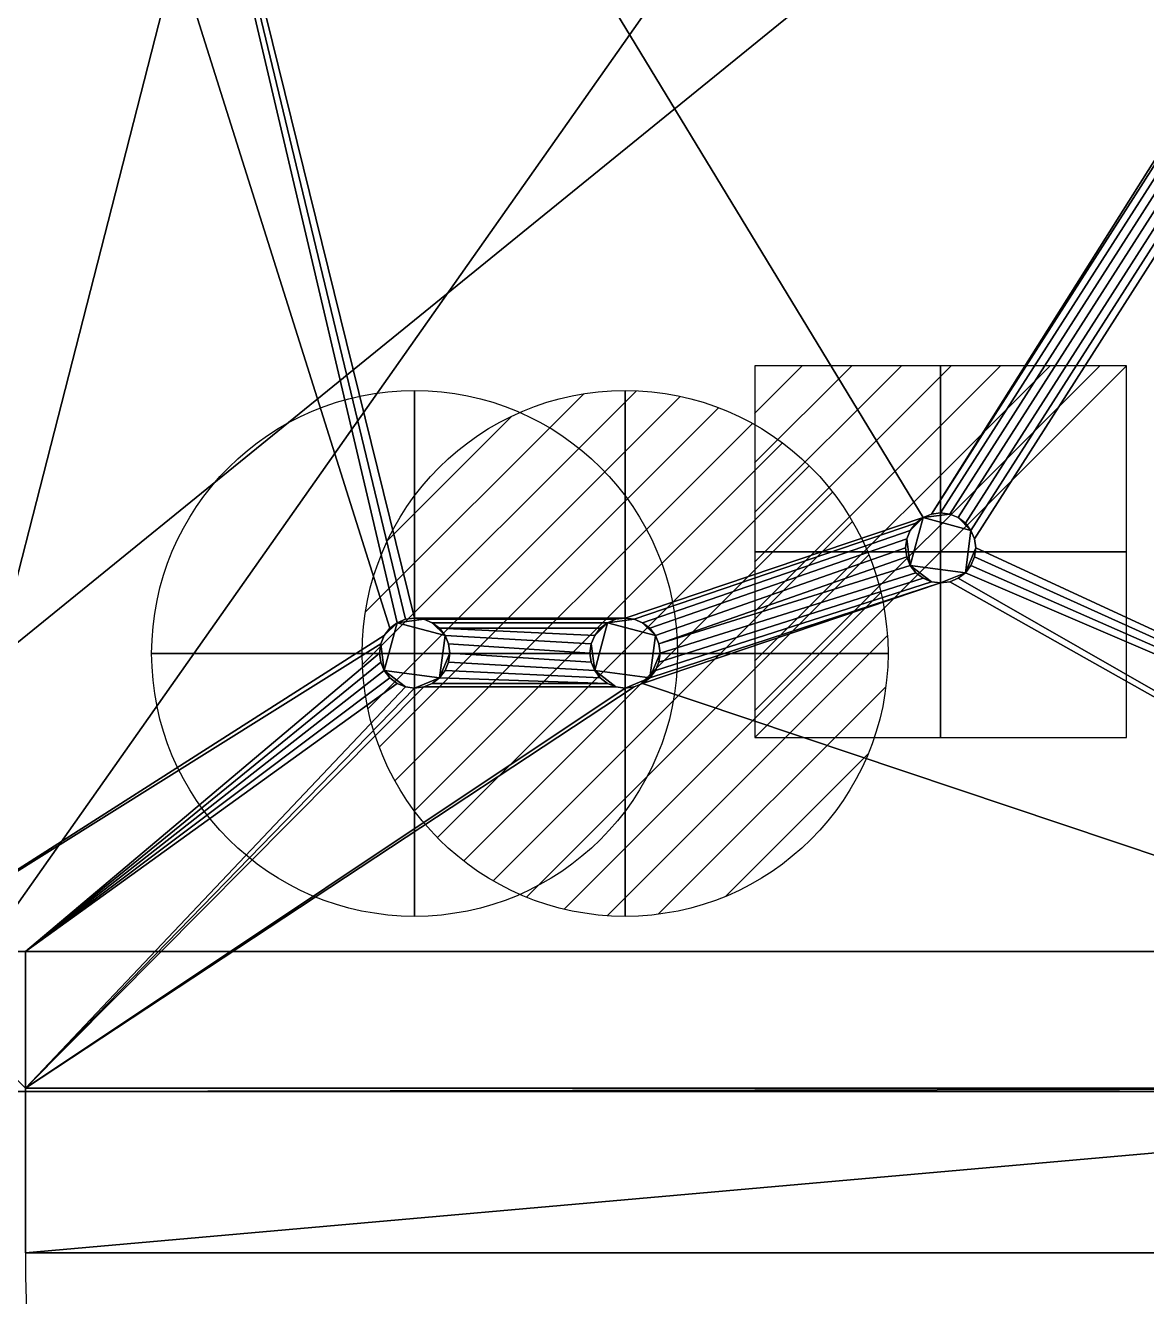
# Model space of a CAD drawing. Header units: millimetres. Extents: x -1 to 1380, y -879 to 366.
# Drawn here: x 340 to 659.7, y -371 to -8.4 of the extents above; entities that cross this region are included whole.
import ezdxf

# ---------------------------------------------------------------- set-up
doc = ezdxf.new("R2010")
doc.units = ezdxf.units.MM
doc.linetypes.add('NASCOSTA', pattern=[0.381, 0.254, -0.127])
for name, color, linetype in [('IQ_200_2D', 1, 'Continuous'), ('IQ_200_3D', 1, 'Continuous'), ('IQ_204_2D', 7, 'Continuous'), ('IQ_204_3D', 7, 'Continuous')]:
    doc.layers.add(name, color=color, linetype=linetype)
for name, color, linetype, lineweight in [('IQ_CON_COLDWATER_INT', 7, 'Continuous', 25), ('IQ_CON_ELECTRICITY_INT', 7, 'Continuous', 25), ('IQ_CON_HOTWATER_INT', 7, 'Continuous', 25)]:
    doc.layers.add(name, color=color, linetype=linetype, lineweight=lineweight)

# ---------------------------------------------------------------- blocks, each defined once
blk = doc.blocks.new('*X2')
at = {"color": 0}
for p, q in [((286.774344, 2204.447934), (296.618251, 2214.291842)), ((286.774344, 2205.862148), (295.204037, 2214.291842)), ((286.774344, 2207.276361), (293.789824, 2214.291842)), ((286.774344, 2208.690575), (292.37561, 2214.291842)), ((286.774344, 2210.104788), (290.961397, 2214.291842)), ((286.774344, 2211.519002), (289.547183, 2214.291842)), ((286.774344, 2212.933216), (288.13297, 2214.291842))]:
    blk.add_line(p, q, dxfattribs=at)
blk = doc.blocks.new('electricity')
for p, q in [((2.121, 2.121), (-2.121, 2.121)), ((-2.121, 2.121), (-2.121, -2.121)), ((-2.121, -2.121), (2.121, 2.121)), ((2.121, -2.121), (2.121, 2.121)), ((-2.121, -2.121), (2.121, -2.121))]:
    blk.add_line(p, q)
at = {"extrusion": (-1, 0, 0)}
for p, q in [((0, -2.121, 2.121), (0, 2.121, 2.121)), ((0, 2.121, -2.121), (0, -2.121, -2.121)), ((0, 2.121, 2.121), (0, 2.121, -2.121)), ((0, 2.121, -2.121), (0, -2.121, 2.121)), ((0, -2.121, -2.121), (0, -2.121, 2.121))]:
    blk.add_line(p, q, dxfattribs=at)
at = {"extrusion": (0, -1, 0)}
for p, q in [((2.121, 0, 2.121), (-2.121, 0, 2.121)), ((-2.121, 0, -2.121), (2.121, 0, -2.121)), ((-2.121, 0, 2.121), (-2.121, 0, -2.121)), ((-2.121, 0, -2.121), (2.121, 0, 2.121)), ((2.121, 0, -2.121), (2.121, 0, 2.121))]:
    blk.add_line(p, q, dxfattribs=at)
at = {"xscale": 0.4000000000000909, "yscale": 0.4000000000000909, "zscale": 0.4000000000000909}
blk.add_blockref('*X2', (-116.831, -883.595), dxfattribs=at)
at = {"extrusion": (-1, 0, 0), "xscale": 0.3999999999999773, "yscale": 0.3999999999999773, "zscale": 0.3999999999999773}
blk.add_blockref('*X2', (-116.831, -883.595), dxfattribs=at)
at = {"extrusion": (0, -1, 0), "xscale": 0.4000000000000909, "yscale": 0.4000000000000909, "zscale": 0.4000000000000909}
blk.add_blockref('*X2', (-116.831, -883.595), dxfattribs=at)
blk = doc.blocks.new('coldwater')
blk.add_circle((0, 0), 3)
at = {"extrusion": (-1, 0, 0)}
blk.add_circle((0, 0), 3, dxfattribs=at)
at = {"extrusion": (0, -1, 0)}
blk.add_circle((0, 0), 3, dxfattribs=at)
blk = doc.blocks.new('*X6')
at = {"color": 0}
for p, q in [((134.076, 2208.727), (141.893, 2216.545)), ((134.162, 2210.227), (140.393, 2216.459)), ((134.237, 2207.474), (143.147, 2216.384)), ((134.56, 2206.383), (144.238, 2216.061)), ((134.798, 2212.278), (138.342, 2215.822)), ((135.008, 2205.417), (145.203, 2215.612)), ((135.564, 2204.558), (146.062, 2215.057)), ((136.217, 2203.797), (146.823, 2214.403)), ((136.965, 2203.131), (147.489, 2213.655)), ((137.81, 2202.562), (148.059, 2212.811)), ((138.76, 2202.097), (148.523, 2211.861)), ((139.832, 2201.755), (148.865, 2210.788)), ((141.06, 2201.569), (149.052, 2209.561)), ((142.517, 2201.612), (149.009, 2208.104)), ((144.444, 2202.124), (148.496, 2206.177))]:
    blk.add_line(p, q, dxfattribs=at)
blk = doc.blocks.new('hotwater')
blk.add_line((3, 0), (3, 0))
blk.add_circle((0, 0), 3)
at = {"extrusion": (-1, 0, 0)}
blk.add_circle((0, 0), 3, dxfattribs=at)
at = {"extrusion": (0, -1, 0)}
blk.add_circle((0, 0), 3, dxfattribs=at)
at = {"xscale": 0.4000000000000909, "yscale": 0.4000000000000909, "zscale": 0.4000000000000909}
blk.add_blockref('*X6', (-56.628, -883.621), dxfattribs=at)
at = {"extrusion": (-1, 0, 0), "xscale": 0.3999999999999773, "yscale": 0.3999999999999773, "zscale": 0.3999999999999773}
blk.add_blockref('*X6', (-56.628, -883.621), dxfattribs=at)
at = {"extrusion": (0, -1, 0), "xscale": 0.4000000000000909, "yscale": 0.4000000000000909, "zscale": 0.4000000000000909}
blk.add_blockref('*X6', (-56.628, -883.621), dxfattribs=at)

msp = doc.modelspace()

# ---------------------------------------------------------------- linework, layer by layer
at = {"layer": 'IQ_200_2D'}
for p, q in [((900, -312.5), (300, -312.5)), ((340, -358.5), (860, -358.5))]:
    msp.add_line(p, q, dxfattribs=at)
at = {"layer": 'IQ_204_2D', "linetype": 'NASCOSTA', "ltscale": 100}
msp.add_arc((860, -358.5), 520, 180, 0, dxfattribs=at)

# ---------------------------------------------------------------- block references
at = {"layer": 'IQ_CON_COLDWATER_INT', "xscale": 25, "yscale": 25, "zscale": 25}
msp.add_blockref('coldwater', (451, -187.5), dxfattribs=at)
at = {"layer": 'IQ_CON_ELECTRICITY_INT', "xscale": 25, "yscale": 25, "zscale": 25}
msp.add_blockref('electricity', (601, -158.5), dxfattribs=at)
at = {"layer": 'IQ_CON_HOTWATER_INT', "xscale": 25, "yscale": 25, "zscale": 25}
msp.add_blockref('hotwater', (511, -187.5), dxfattribs=at)

# ---------------------------------------------------------------- meshes
at = {"layer": 'IQ_200_3D'}
mesh = msp.add_polyface(dxfattribs=at)
corners = [(300, 312.5, 1450), (300, -312.5, 1450), (900, -312.5, 1450), (900, 312.5, 1450), (740, 312.5, 1450), (686, 366.5, 1450), (514, 366.5, 1450), (460, 312.5, 1450)]
mesh.append_faces([[corners[k] for k in face] for face in [(4, 1, 2, 3), (1, 7, 0), (7, 5, 6)]], dxfattribs={"vtx0": -1})
mesh.append_faces([[corners[k] for k in face] for face in [(4, 5, 7, 1)]], dxfattribs={"vtx1": -1, "vtx2": -1, "vtx3": -1})
mesh = msp.add_polyface(dxfattribs=at)
corners = [(900, 312.5, 725), (900, -312.5, 725), (860, -312.5, 725), (860, -358.5, 725), (340, -358.5, 725), (340, -312.5, 725), (300, -312.5, 725), (300, 312.5, 725), (460, 312.5, 725), (514, 366.5, 725), (686, 366.5, 725), (740, 312.5, 725), (301, -272.5, 725), (340, -272.5, 725), (340, -311.5, 725), (860, -311.5, 725), (860, -272.5, 725), (899, -272.5, 725), (899, 272.5, 725), (860, 272.5, 725), (860, 311.5, 725), (340, 311.5, 725), (340, 272.5, 725), (301, 272.5, 725)]
mesh.append_faces([[corners[k] for k in face] for face in [(11, 8, 9, 10)]], dxfattribs={"vtx0": -1})
mesh.append_faces([[corners[k] for k in face] for face in [(23, 7, 21, 22), (20, 0, 18, 19)]], dxfattribs={"vtx0": -1, "vtx1": -1})
mesh.append_faces([[corners[k] for k in face] for face in [(6, 12, 14, 5)]], dxfattribs={"vtx0": -1, "vtx1": -1, "vtx2": -1})
mesh.append_faces([[corners[k] for k in face] for face in [(20, 8, 11, 0)]], dxfattribs={"vtx0": -1, "vtx1": -1, "vtx3": -1})
mesh.append_faces([[corners[k] for k in face] for face in [(7, 23, 12, 6), (8, 20, 21, 7)]], dxfattribs={"vtx0": -1, "vtx2": -1})
mesh.append_faces([[corners[k] for k in face] for face in [(2, 4, 5, 15)]], dxfattribs={"vtx0": -1, "vtx2": -1, "vtx3": -1})
mesh.append_faces([[corners[k] for k in face] for face in [(13, 14, 12)]], dxfattribs={"vtx1": -1})
mesh.append_faces([[corners[k] for k in face] for face in [(14, 15, 5)]], dxfattribs={"vtx1": -1, "vtx2": -1})
mesh.append_faces([[corners[k] for k in face] for face in [(1, 2, 15, 17)]], dxfattribs={"vtx1": -1, "vtx2": -1, "vtx3": -1})
mesh.append_faces([[corners[k] for k in face] for face in [(17, 18, 0, 1)]], dxfattribs={"vtx1": -1, "vtx3": -1})
mesh.append_faces([[corners[k] for k in face] for face in [(15, 16, 17), (2, 3, 4)]], dxfattribs={"vtx2": -1})
mesh = msp.add_polyface(dxfattribs=at)
corners = [(301, -272.5, 201.37), (301, 272.5, 201.37), (340, 272.5, 201.37), (340, 311.5, 201.37), (860, 311.5, 201.37), (860, 272.5, 201.37), (899, 272.5, 201.37), (899, -272.5, 201.37), (860, -272.5, 201.37), (860, -311.5, 201.37), (340, -311.5, 201.37), (340, -272.5, 201.37), (441, -187.4, 201.37), (441.34, -189.99, 201.37), (442.34, -192.4, 201.37), (443.93, -194.47, 201.37), (446, -196.06, 201.37), (448.41, -197.06, 201.37), (451, -197.4, 201.37), (453.59, -197.06, 201.37), (456, -196.06, 201.37), (458.07, -194.47, 201.37), (459.66, -192.4, 201.37), (460.66, -189.99, 201.37), (461, -187.4, 201.37), (460.66, -184.81, 201.37), (459.66, -182.4, 201.37), (458.07, -180.33, 201.37), (456, -178.74, 201.37), (453.59, -177.74, 201.37), (451, -177.4, 201.37), (448.41, -177.74, 201.37), (446, -178.74, 201.37), (443.93, -180.33, 201.37), (442.34, -182.4, 201.37), (441.34, -184.81, 201.37), (501, -187.4, 201.37), (501.34, -189.99, 201.37), (502.34, -192.4, 201.37), (503.93, -194.47, 201.37), (506, -196.06, 201.37), (508.41, -197.06, 201.37), (511, -197.4, 201.37), (513.59, -197.06, 201.37), (516, -196.06, 201.37), (518.07, -194.47, 201.37), (519.66, -192.4, 201.37), (520.66, -189.99, 201.37), (521, -187.4, 201.37), (520.66, -184.81, 201.37), (519.66, -182.4, 201.37), (518.07, -180.33, 201.37), (516, -178.74, 201.37), (513.59, -177.74, 201.37), (511, -177.4, 201.37), (508.41, -177.74, 201.37), (506, -178.74, 201.37), (503.93, -180.33, 201.37), (502.34, -182.4, 201.37), (501.34, -184.81, 201.37), (591, -157.4, 201.37), (591.34, -159.99, 201.37), (592.34, -162.4, 201.37), (593.93, -164.47, 201.37), (596, -166.06, 201.37), (598.41, -167.06, 201.37), (601, -167.4, 201.37), (603.59, -167.06, 201.37), (606, -166.06, 201.37), (608.07, -164.47, 201.37), (609.66, -162.4, 201.37), (610.66, -159.99, 201.37), (611, -157.4, 201.37), (610.66, -154.81, 201.37), (609.66, -152.4, 201.37), (608.07, -150.33, 201.37), (606, -148.74, 201.37), (603.59, -147.74, 201.37), (601, -147.4, 201.37), (598.41, -147.74, 201.37), (596, -148.74, 201.37), (593.93, -150.33, 201.37), (592.34, -152.4, 201.37), (591.34, -154.81, 201.37), (747.9, 89.5, 201.37), (748.24, 86.91, 201.37), (749.24, 84.5, 201.37), (750.83, 82.43, 201.37), (752.9, 80.84, 201.37), (755.31, 79.84, 201.37), (757.9, 79.5, 201.37), (760.49, 79.84, 201.37), (762.9, 80.84, 201.37), (764.97, 82.43, 201.37), (766.56, 84.5, 201.37), (767.56, 86.91, 201.37), (767.9, 89.5, 201.37), (767.56, 92.09, 201.37), (766.56, 94.5, 201.37), (764.97, 96.57, 201.37), (762.9, 98.16, 201.37), (760.49, 99.16, 201.37), (757.9, 99.5, 201.37), (755.31, 99.16, 201.37), (752.9, 98.16, 201.37), (750.83, 96.57, 201.37), (749.24, 94.5, 201.37), (748.24, 92.09, 201.37)]
mesh.append_faces([[corners[k] for k in face] for face in [(70, 8, 69), (71, 8, 70), (62, 49, 61), (102, 5, 101), (95, 7, 94), (85, 79, 84), (92, 8, 91), (21, 40, 20), (14, 11, 13), (58, 27, 57), (35, 0, 34)]], dxfattribs={"vtx0": -1, "vtx1": -1})
mesh.append_faces([[corners[k] for k in face] for face in [(80, 2, 84, 79)]], dxfattribs={"vtx0": -1, "vtx1": -1, "vtx2": -1})
mesh.append_faces([[corners[k] for k in face] for face in [(80, 54, 30, 2)]], dxfattribs={"vtx0": -1, "vtx1": -1, "vtx2": -1, "vtx3": -1})
mesh.append_faces([[corners[k] for k in face] for face in [(50, 60, 61, 49), (52, 82, 83, 51), (54, 80, 81, 53), (51, 83, 60, 50), (104, 4, 5, 103), (6, 97, 98), (2, 107, 84), (53, 81, 82, 52), (20, 40, 41, 19), (11, 16, 17, 10), (28, 56, 57, 27), (29, 55, 56, 28), (2, 30, 31)]], dxfattribs={"vtx0": -1, "vtx2": -1})
mesh.append_faces([[corners[k] for k in face] for face in [(44, 66, 67, 9), (8, 72, 73, 91)]], dxfattribs={"vtx0": -1, "vtx2": -1, "vtx3": -1})
mesh.append_faces([[corners[k] for k in face] for face in [(67, 68, 9), (71, 72, 8), (96, 97, 6), (93, 94, 7), (100, 101, 5), (99, 100, 5), (102, 103, 5), (106, 107, 2), (42, 43, 10), (44, 45, 66), (18, 19, 10), (17, 18, 10), (15, 16, 11), (14, 15, 11), (12, 13, 11), (31, 32, 2)]], dxfattribs={"vtx1": -1, "vtx2": -1})
mesh.append_faces([[corners[k] for k in face] for face in [(41, 42, 10, 19)]], dxfattribs={"vtx1": -1, "vtx2": -1, "vtx3": -1})
mesh.append_faces([[corners[k] for k in face] for face in [(8, 9, 68, 69), (7, 8, 92, 93), (74, 75, 89, 90), (73, 74, 90, 91), (75, 76, 88, 89), (65, 66, 45, 46), (64, 65, 46, 47), (62, 63, 48, 49), (63, 64, 47, 48), (78, 79, 85, 86), (77, 78, 86, 87), (76, 77, 87, 88), (95, 96, 6, 7), (5, 6, 98, 99), (104, 105, 3, 4), (105, 106, 2, 3), (43, 44, 9, 10), (39, 40, 21, 22), (38, 39, 22, 23), (37, 38, 23, 24), (36, 37, 24, 25), (35, 12, 11, 0), (59, 36, 25, 26), (58, 59, 26, 27), (54, 55, 29, 30), (32, 33, 1, 2), (33, 34, 0, 1)]], dxfattribs={"vtx1": -1, "vtx3": -1})
mesh = msp.add_polyface(dxfattribs=at)
corners = [(300, -272.5, 850), (900, -272.5, 850), (900, 272.5, 850), (300, 272.5, 850), (300, 215, 850), (2.98, 215, 850), (2.98, -215, 850), (300, -215, 850)]
mesh.append_faces([[corners[k] for k in face] for face in [(1, 2, 7, 0), (6, 7, 4, 5)]], dxfattribs={"vtx1": -1})
mesh.append_faces([[corners[k] for k in face] for face in [(2, 3, 4, 7)]], dxfattribs={"vtx2": -1, "vtx3": -1})
mesh = msp.add_polyface(dxfattribs=at)
corners = [(300, -272.5, 1370), (300, 272.5, 1370), (900, 272.5, 1370), (900, -272.5, 1370)]
mesh.append_faces([[corners[k] for k in face] for face in [(0, 1, 2, 3)]])
mesh = msp.add_polyface(dxfattribs=at)
corners = [(900, -272.5, 850), (300, -272.5, 850), (300, -272.5, 910), (300, -272.5, 1370), (900, -272.5, 1370)]
mesh.append_faces([[corners[k] for k in face] for face in [(4, 0, 2, 3)]], dxfattribs={"vtx1": -1})
mesh.append_faces([[corners[k] for k in face] for face in [(0, 1, 2)]], dxfattribs={"vtx2": -1})
mesh = msp.add_polyface(dxfattribs=at)
corners = [(340, -272.5, 201.37), (340, -272.5, 725), (301, -272.5, 725), (301, -272.5, 201.37)]
mesh.append_faces([[corners[k] for k in face] for face in [(0, 1, 2, 3)]])
mesh = msp.add_polyface(dxfattribs=at)
corners = [(340, -311.5, 201.37), (340, -311.5, 725), (340, -272.5, 725), (340, -272.5, 201.37)]
mesh.append_faces([[corners[k] for k in face] for face in [(0, 1, 2, 3)]])
mesh = msp.add_polyface(dxfattribs=at)
corners = [(860, -311.5, 201.37), (860, -311.5, 725), (340, -311.5, 725), (340, -311.5, 201.37)]
mesh.append_faces([[corners[k] for k in face] for face in [(0, 1, 2, 3)]])
mesh = msp.add_polyface(dxfattribs=at)
corners = [(900, -312.5, 1450), (300, -312.5, 1450), (300, -312.5, 725), (340, -312.5, 725), (340, -312.5, 1410), (860, -312.5, 1410), (860, -312.5, 1345.39), (875, -312.5, 1345.39), (875, -312.5, 1265.39), (860, -312.5, 1265.39), (860, -312.5, 869.61), (875, -312.5, 869.61), (875, -312.5, 789.61), (860, -312.5, 789.61), (860, -312.5, 725), (900, -312.5, 725), (331.62, -312.5, 1095.39), (331.62, -312.5, 1020.39), (309.48, -312.5, 1020.39), (309.48, -312.5, 1095.39)]
mesh.append_faces([[corners[k] for k in face] for face in [(7, 0, 5, 6)]], dxfattribs={"vtx0": -1, "vtx1": -1})
mesh.append_faces([[corners[k] for k in face] for face in [(4, 1, 19, 16)]], dxfattribs={"vtx0": -1, "vtx1": -1, "vtx3": -1})
mesh.append_faces([[corners[k] for k in face] for face in [(1, 4, 5, 0), (19, 1, 2, 18), (0, 7, 8, 15), (3, 17, 18, 2)]], dxfattribs={"vtx0": -1, "vtx2": -1})
mesh.append_faces([[corners[k] for k in face] for face in [(14, 15, 12, 13)]], dxfattribs={"vtx1": -1})
mesh.append_faces([[corners[k] for k in face] for face in [(11, 12, 15, 8)]], dxfattribs={"vtx1": -1, "vtx2": -1, "vtx3": -1})
mesh.append_faces([[corners[k] for k in face] for face in [(3, 4, 16, 17)]], dxfattribs={"vtx1": -1, "vtx3": -1})
mesh.append_faces([[corners[k] for k in face] for face in [(8, 9, 10, 11)]], dxfattribs={"vtx3": -1})
mesh = msp.add_polyface(dxfattribs=at)
corners = [(340, -358.5, 1410), (860, -358.5, 1410), (860, -312.5, 1410), (340, -312.5, 1410)]
mesh.append_faces([[corners[k] for k in face] for face in [(0, 1, 2, 3)]])
mesh = msp.add_polyface(dxfattribs=at)
corners = [(340, -312.5, 1410), (340, -312.5, 725), (340, -358.5, 725), (340, -358.5, 1410)]
mesh.append_faces([[corners[k] for k in face] for face in [(0, 1, 2, 3)]])
mesh = msp.add_polyface(dxfattribs=at)
corners = [(340, -358.5, 1410), (340, -358.5, 725), (860, -358.5, 725), (860, -358.5, 1410)]
mesh.append_faces([[corners[k] for k in face] for face in [(0, 1, 2, 3)]])
at = {"layer": 'IQ_204_3D'}
mesh = msp.add_polyface(dxfattribs=at)
corners = [(591, -157.4, 173.9), (591.34, -154.81, 173.9), (592.34, -152.4, 173.9), (593.93, -150.33, 173.9), (596, -148.74, 173.9), (598.41, -147.74, 173.9), (601, -147.4, 173.9), (603.59, -147.74, 173.9), (606, -148.74, 173.9), (608.07, -150.33, 173.9), (609.66, -152.4, 173.9), (610.66, -154.81, 173.9), (611, -157.4, 173.9), (610.66, -159.99, 173.9), (609.66, -162.4, 173.9), (608.07, -164.47, 173.9), (606, -166.06, 173.9), (603.59, -167.06, 173.9), (601, -167.4, 173.9), (598.41, -167.06, 173.9), (596, -166.06, 173.9), (593.93, -164.47, 173.9), (592.34, -162.4, 173.9), (591.34, -159.99, 173.9)]
mesh.append_faces([[corners[k] for k in face] for face in [(10, 8, 9), (4, 2, 3), (15, 12, 13, 14)]], dxfattribs={"vtx0": -1})
mesh.append_faces([[corners[k] for k in face] for face in [(4, 10, 15, 22)]], dxfattribs={"vtx0": -1, "vtx1": -1, "vtx2": -1, "vtx3": -1})
mesh.append_faces([[corners[k] for k in face] for face in [(22, 1, 2, 4)]], dxfattribs={"vtx0": -1, "vtx2": -1, "vtx3": -1})
mesh.append_faces([[corners[k] for k in face] for face in [(7, 8, 10, 4), (18, 19, 22, 15)]], dxfattribs={"vtx1": -1, "vtx2": -1, "vtx3": -1})
mesh.append_faces([[corners[k] for k in face] for face in [(5, 6, 7, 4), (23, 0, 1, 22), (20, 21, 22, 19)]], dxfattribs={"vtx2": -1})
mesh.append_faces([[corners[k] for k in face] for face in [(10, 11, 12, 15)]], dxfattribs={"vtx2": -1, "vtx3": -1})
mesh.append_faces([[corners[k] for k in face] for face in [(15, 16, 17, 18)]], dxfattribs={"vtx3": -1})
mesh = msp.add_polyface(dxfattribs=at)
corners = [(611, -157.4, 173.9), (610.66, -154.81, 173.9), (609.66, -152.4, 173.9), (608.07, -150.33, 173.9), (606, -148.74, 173.9), (603.59, -147.74, 173.9), (601, -147.4, 173.9), (598.41, -147.74, 173.9), (596, -148.74, 173.9), (593.93, -150.33, 173.9), (592.34, -152.4, 173.9), (591.34, -154.81, 173.9), (591, -157.4, 173.9), (591, -157.4, 201.37), (591.34, -154.81, 201.37), (592.34, -152.4, 201.37), (593.93, -150.33, 201.37), (596, -148.74, 201.37), (598.41, -147.74, 201.37), (601, -147.4, 201.37), (603.59, -147.74, 201.37), (606, -148.74, 201.37), (608.07, -150.33, 201.37), (609.66, -152.4, 201.37), (610.66, -154.81, 201.37), (611, -157.4, 201.37)]
mesh.append_faces([[corners[k] for k in face] for face in [(0, 1, 24, 25), (13, 14, 11, 12)]], dxfattribs={"vtx1": -1})
mesh.append_faces([[corners[k] for k in face] for face in [(1, 2, 23, 24), (3, 4, 21, 22), (2, 3, 22, 23), (4, 5, 20, 21), (19, 20, 5, 6), (6, 7, 18, 19), (7, 8, 17, 18), (9, 10, 15, 16), (8, 9, 16, 17), (10, 11, 14, 15)]], dxfattribs={"vtx1": -1, "vtx3": -1})
mesh = msp.add_polyface(dxfattribs=at)
corners = [(591, -157.4, 173.9), (591.34, -159.99, 173.9), (592.34, -162.4, 173.9), (593.93, -164.47, 173.9), (596, -166.06, 173.9), (598.41, -167.06, 173.9), (601, -167.4, 173.9), (603.59, -167.06, 173.9), (606, -166.06, 173.9), (608.07, -164.47, 173.9), (609.66, -162.4, 173.9), (610.66, -159.99, 173.9), (611, -157.4, 173.9), (611, -157.4, 201.37), (610.66, -159.99, 201.37), (609.66, -162.4, 201.37), (608.07, -164.47, 201.37), (606, -166.06, 201.37), (603.59, -167.06, 201.37), (601, -167.4, 201.37), (598.41, -167.06, 201.37), (596, -166.06, 201.37), (593.93, -164.47, 201.37), (592.34, -162.4, 201.37), (591.34, -159.99, 201.37), (591, -157.4, 201.37)]
mesh.append_faces([[corners[k] for k in face] for face in [(0, 1, 24, 25), (13, 14, 11, 12)]], dxfattribs={"vtx1": -1})
mesh.append_faces([[corners[k] for k in face] for face in [(1, 2, 23, 24), (3, 4, 21, 22), (2, 3, 22, 23), (4, 5, 20, 21), (19, 20, 5, 6), (6, 7, 18, 19), (7, 8, 17, 18), (9, 10, 15, 16), (8, 9, 16, 17), (10, 11, 14, 15)]], dxfattribs={"vtx1": -1, "vtx3": -1})
mesh = msp.add_polyface(dxfattribs=at)
corners = [(441, -187.4, 173.9), (441.34, -184.81, 173.9), (442.34, -182.4, 173.9), (443.93, -180.33, 173.9), (446, -178.74, 173.9), (448.41, -177.74, 173.9), (451, -177.4, 173.9), (453.59, -177.74, 173.9), (456, -178.74, 173.9), (458.07, -180.33, 173.9), (459.66, -182.4, 173.9), (460.66, -184.81, 173.9), (461, -187.4, 173.9), (460.66, -189.99, 173.9), (459.66, -192.4, 173.9), (458.07, -194.47, 173.9), (456, -196.06, 173.9), (453.59, -197.06, 173.9), (451, -197.4, 173.9), (448.41, -197.06, 173.9), (446, -196.06, 173.9), (443.93, -194.47, 173.9), (442.34, -192.4, 173.9), (441.34, -189.99, 173.9)]
mesh.append_faces([[corners[k] for k in face] for face in [(10, 8, 9), (4, 2, 3), (15, 12, 13, 14)]], dxfattribs={"vtx0": -1})
mesh.append_faces([[corners[k] for k in face] for face in [(4, 10, 15, 22)]], dxfattribs={"vtx0": -1, "vtx1": -1, "vtx2": -1, "vtx3": -1})
mesh.append_faces([[corners[k] for k in face] for face in [(22, 1, 2, 4)]], dxfattribs={"vtx0": -1, "vtx2": -1, "vtx3": -1})
mesh.append_faces([[corners[k] for k in face] for face in [(7, 8, 10, 4), (18, 19, 22, 15)]], dxfattribs={"vtx1": -1, "vtx2": -1, "vtx3": -1})
mesh.append_faces([[corners[k] for k in face] for face in [(5, 6, 7, 4), (23, 0, 1, 22), (20, 21, 22, 19)]], dxfattribs={"vtx2": -1})
mesh.append_faces([[corners[k] for k in face] for face in [(10, 11, 12, 15)]], dxfattribs={"vtx2": -1, "vtx3": -1})
mesh.append_faces([[corners[k] for k in face] for face in [(15, 16, 17, 18)]], dxfattribs={"vtx3": -1})
mesh = msp.add_polyface(dxfattribs=at)
corners = [(461, -187.4, 173.9), (460.66, -184.81, 173.9), (459.66, -182.4, 173.9), (458.07, -180.33, 173.9), (456, -178.74, 173.9), (453.59, -177.74, 173.9), (451, -177.4, 173.9), (448.41, -177.74, 173.9), (446, -178.74, 173.9), (443.93, -180.33, 173.9), (442.34, -182.4, 173.9), (441.34, -184.81, 173.9), (441, -187.4, 173.9), (441, -187.4, 201.37), (441.34, -184.81, 201.37), (442.34, -182.4, 201.37), (443.93, -180.33, 201.37), (446, -178.74, 201.37), (448.41, -177.74, 201.37), (451, -177.4, 201.37), (453.59, -177.74, 201.37), (456, -178.74, 201.37), (458.07, -180.33, 201.37), (459.66, -182.4, 201.37), (460.66, -184.81, 201.37), (461, -187.4, 201.37)]
mesh.append_faces([[corners[k] for k in face] for face in [(0, 1, 24, 25), (13, 14, 11, 12)]], dxfattribs={"vtx1": -1})
mesh.append_faces([[corners[k] for k in face] for face in [(1, 2, 23, 24), (3, 4, 21, 22), (2, 3, 22, 23), (4, 5, 20, 21), (19, 20, 5, 6), (6, 7, 18, 19), (7, 8, 17, 18), (9, 10, 15, 16), (8, 9, 16, 17), (10, 11, 14, 15)]], dxfattribs={"vtx1": -1, "vtx3": -1})
mesh = msp.add_polyface(dxfattribs=at)
corners = [(501, -187.4, 173.9), (501.34, -184.81, 173.9), (502.34, -182.4, 173.9), (503.93, -180.33, 173.9), (506, -178.74, 173.9), (508.41, -177.74, 173.9), (511, -177.4, 173.9), (513.59, -177.74, 173.9), (516, -178.74, 173.9), (518.07, -180.33, 173.9), (519.66, -182.4, 173.9), (520.66, -184.81, 173.9), (521, -187.4, 173.9), (520.66, -189.99, 173.9), (519.66, -192.4, 173.9), (518.07, -194.47, 173.9), (516, -196.06, 173.9), (513.59, -197.06, 173.9), (511, -197.4, 173.9), (508.41, -197.06, 173.9), (506, -196.06, 173.9), (503.93, -194.47, 173.9), (502.34, -192.4, 173.9), (501.34, -189.99, 173.9)]
mesh.append_faces([[corners[k] for k in face] for face in [(10, 8, 9), (4, 2, 3), (15, 12, 13, 14)]], dxfattribs={"vtx0": -1})
mesh.append_faces([[corners[k] for k in face] for face in [(4, 10, 15, 22)]], dxfattribs={"vtx0": -1, "vtx1": -1, "vtx2": -1, "vtx3": -1})
mesh.append_faces([[corners[k] for k in face] for face in [(22, 1, 2, 4)]], dxfattribs={"vtx0": -1, "vtx2": -1, "vtx3": -1})
mesh.append_faces([[corners[k] for k in face] for face in [(7, 8, 10, 4), (18, 19, 22, 15)]], dxfattribs={"vtx1": -1, "vtx2": -1, "vtx3": -1})
mesh.append_faces([[corners[k] for k in face] for face in [(5, 6, 7, 4), (23, 0, 1, 22), (20, 21, 22, 19)]], dxfattribs={"vtx2": -1})
mesh.append_faces([[corners[k] for k in face] for face in [(10, 11, 12, 15)]], dxfattribs={"vtx2": -1, "vtx3": -1})
mesh.append_faces([[corners[k] for k in face] for face in [(15, 16, 17, 18)]], dxfattribs={"vtx3": -1})
mesh = msp.add_polyface(dxfattribs=at)
corners = [(521, -187.4, 173.9), (520.66, -184.81, 173.9), (519.66, -182.4, 173.9), (518.07, -180.33, 173.9), (516, -178.74, 173.9), (513.59, -177.74, 173.9), (511, -177.4, 173.9), (508.41, -177.74, 173.9), (506, -178.74, 173.9), (503.93, -180.33, 173.9), (502.34, -182.4, 173.9), (501.34, -184.81, 173.9), (501, -187.4, 173.9), (501, -187.4, 201.37), (501.34, -184.81, 201.37), (502.34, -182.4, 201.37), (503.93, -180.33, 201.37), (506, -178.74, 201.37), (508.41, -177.74, 201.37), (511, -177.4, 201.37), (513.59, -177.74, 201.37), (516, -178.74, 201.37), (518.07, -180.33, 201.37), (519.66, -182.4, 201.37), (520.66, -184.81, 201.37), (521, -187.4, 201.37)]
mesh.append_faces([[corners[k] for k in face] for face in [(0, 1, 24, 25), (13, 14, 11, 12)]], dxfattribs={"vtx1": -1})
mesh.append_faces([[corners[k] for k in face] for face in [(1, 2, 23, 24), (3, 4, 21, 22), (2, 3, 22, 23), (4, 5, 20, 21), (19, 20, 5, 6), (6, 7, 18, 19), (7, 8, 17, 18), (9, 10, 15, 16), (8, 9, 16, 17), (10, 11, 14, 15)]], dxfattribs={"vtx1": -1, "vtx3": -1})
mesh = msp.add_polyface(dxfattribs=at)
corners = [(441, -187.4, 173.9), (441.34, -189.99, 173.9), (442.34, -192.4, 173.9), (443.93, -194.47, 173.9), (446, -196.06, 173.9), (448.41, -197.06, 173.9), (451, -197.4, 173.9), (453.59, -197.06, 173.9), (456, -196.06, 173.9), (458.07, -194.47, 173.9), (459.66, -192.4, 173.9), (460.66, -189.99, 173.9), (461, -187.4, 173.9), (461, -187.4, 201.37), (460.66, -189.99, 201.37), (459.66, -192.4, 201.37), (458.07, -194.47, 201.37), (456, -196.06, 201.37), (453.59, -197.06, 201.37), (451, -197.4, 201.37), (448.41, -197.06, 201.37), (446, -196.06, 201.37), (443.93, -194.47, 201.37), (442.34, -192.4, 201.37), (441.34, -189.99, 201.37), (441, -187.4, 201.37)]
mesh.append_faces([[corners[k] for k in face] for face in [(0, 1, 24, 25), (13, 14, 11, 12)]], dxfattribs={"vtx1": -1})
mesh.append_faces([[corners[k] for k in face] for face in [(1, 2, 23, 24), (3, 4, 21, 22), (2, 3, 22, 23), (4, 5, 20, 21), (19, 20, 5, 6), (6, 7, 18, 19), (7, 8, 17, 18), (9, 10, 15, 16), (8, 9, 16, 17), (10, 11, 14, 15)]], dxfattribs={"vtx1": -1, "vtx3": -1})
mesh = msp.add_polyface(dxfattribs=at)
corners = [(501, -187.4, 173.9), (501.34, -189.99, 173.9), (502.34, -192.4, 173.9), (503.93, -194.47, 173.9), (506, -196.06, 173.9), (508.41, -197.06, 173.9), (511, -197.4, 173.9), (513.59, -197.06, 173.9), (516, -196.06, 173.9), (518.07, -194.47, 173.9), (519.66, -192.4, 173.9), (520.66, -189.99, 173.9), (521, -187.4, 173.9), (521, -187.4, 201.37), (520.66, -189.99, 201.37), (519.66, -192.4, 201.37), (518.07, -194.47, 201.37), (516, -196.06, 201.37), (513.59, -197.06, 201.37), (511, -197.4, 201.37), (508.41, -197.06, 201.37), (506, -196.06, 201.37), (503.93, -194.47, 201.37), (502.34, -192.4, 201.37), (501.34, -189.99, 201.37), (501, -187.4, 201.37)]
mesh.append_faces([[corners[k] for k in face] for face in [(0, 1, 24, 25), (13, 14, 11, 12)]], dxfattribs={"vtx1": -1})
mesh.append_faces([[corners[k] for k in face] for face in [(1, 2, 23, 24), (3, 4, 21, 22), (2, 3, 22, 23), (4, 5, 20, 21), (19, 20, 5, 6), (6, 7, 18, 19), (7, 8, 17, 18), (9, 10, 15, 16), (8, 9, 16, 17), (10, 11, 14, 15)]], dxfattribs={"vtx1": -1, "vtx3": -1})

doc.saveas('drawing.dxf')
